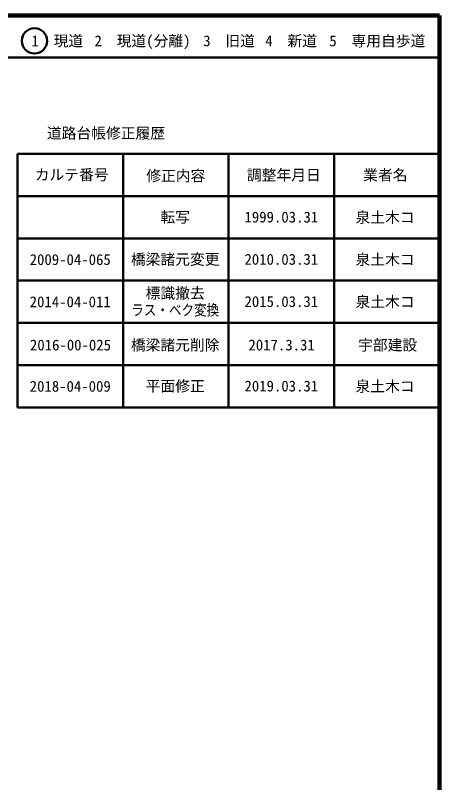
# Model space of a CAD drawing. Units: millimetres on the paper, enlarged 1000 times. Extents: x 40000 to 680000, y 20000 to 380000.
# Drawn here: x 579500 to 680000, y 198357 to 380000 of the extents above; entities that cross this region are included whole.
import ezdxf
from ezdxf.enums import TextEntityAlignment as Align

# ---------------------------------------------------------------- set-up
doc = ezdxf.new("R2010")
doc.units = ezdxf.units.MM
doc.header["$LTSCALE"] = 1000
for name, color, linetype, lineweight in [('M-TTL', 2, 'Continuous', 140), ('M-TTL-BAND', 7, 'Continuous', 25), ('M-TTL-FRAM', 2, 'Continuous', 50), ('M-TTL-LINE', 7, 'Continuous', 50)]:
    doc.layers.add(name, color=color, linetype=linetype, lineweight=lineweight)
doc.layers.add('M-TTL-TXT', color=7, linetype='Continuous')
doc.styles.add('ＭＳ ゴシック', font='')
doc.styles.get('ＭＳ ゴシック').set_extended_font_data('MS Gothic')

msp = doc.modelspace()

# ---------------------------------------------------------------- linework, layer by layer
at = {"layer": 'M-TTL'}
for p, q in [((680000, 380000), (40000, 380000)), ((680000, 20000), (680000, 380000))]:
    msp.add_line(p, q, dxfattribs=at)
at = {"layer": 'M-TTL-FRAM'}
for p, q in [((580000, 347197), (580000, 287197)), ((580000, 347197), (680000, 347197)), ((580000, 287197), (680000, 287197))]:
    msp.add_line(p, q, dxfattribs=at)
at = {"layer": 'M-TTL-LINE'}
for p, q in [((40000, 370000), (680000, 370000)), ((605000, 347197), (605000, 287197)), ((630000, 347197), (630000, 287197)), ((655000, 347197), (655000, 287197)), ((580000, 337197), (680000, 337197)), ((580000, 327197), (680000, 327197)), ((580000, 317197), (680000, 317197)), ((580000, 307197), (680000, 307197)), ((580000, 297197), (680000, 297197))]:
    msp.add_line(p, q, dxfattribs=at)
msp.add_circle((584031, 373958), 3000, dxfattribs=at)

# ---------------------------------------------------------------- texts
at = {"layer": 'M-TTL-BAND', "style": 'ＭＳ ゴシック'}
for s, p in [('橋梁諸元削除', (606861, 299908)), ('2016-00-025', (582962, 299908)), ('2017.3.31', (634712, 299908))]:
    msp.add_text(s, height=2566, dxfattribs=at).set_placement(p, align=Align.BOTTOM_LEFT)
msp.add_text('宇部建設', height=2566, dxfattribs=at).set_placement((667675, 299908), align=Align.BOTTOM_CENTER)
at = {"layer": 'M-TTL-TXT', "style": 'ＭＳ ゴシック'}
for s, p in [('1\u3000現道', (589448, 373958)), ('2\u3000現道(分離)', (609619, 373958)), ('3\u3000旧道', (630121, 373958)), ('4\u3000新道', (644824, 373958)), ('5\u3000専用自歩道', (665228, 373958)), ('道路台帳修正履歴', (600968, 352113)), ('カルテ番号', (592839, 342277)), ('修正内容', (617509, 342023)), ('調整年月日', (643089, 342197)), ('業者名', (667134, 342197)), ('転写', (617361, 332245)), ('1999.03.31', (642500, 332245)), ('泉土木コ', (667077, 332189)), ('2009-04-065', (592500, 322189)), ('橋梁諸元変更', (617361, 322245)), ('2010.03.31', (642500, 322245)), ('泉土木コ', (667077, 322189)), ('標識撤去', (617361, 314245)), ('2014-04-011', (592500, 312189)), ('2015.03.31', (642500, 312245)), ('泉土木コ', (667077, 312189)), ('2018-04-009', (592500, 292189)), ('平面修正', (617361, 292245)), ('2019.03.31', (642500, 292245)), ('泉土木コ', (667077, 292189))]:
    msp.add_text(s, height=2566, dxfattribs=at).set_placement(p, align=Align.MIDDLE_CENTER)
at = {"layer": 'M-TTL-TXT', "style": 'ＭＳ ゴシック', "width": 0.85}
msp.add_text('ラス・ベク変換', height=2566, dxfattribs=at).set_placement((617361, 310245), align=Align.MIDDLE_CENTER)

doc.saveas('drawing.dxf')
